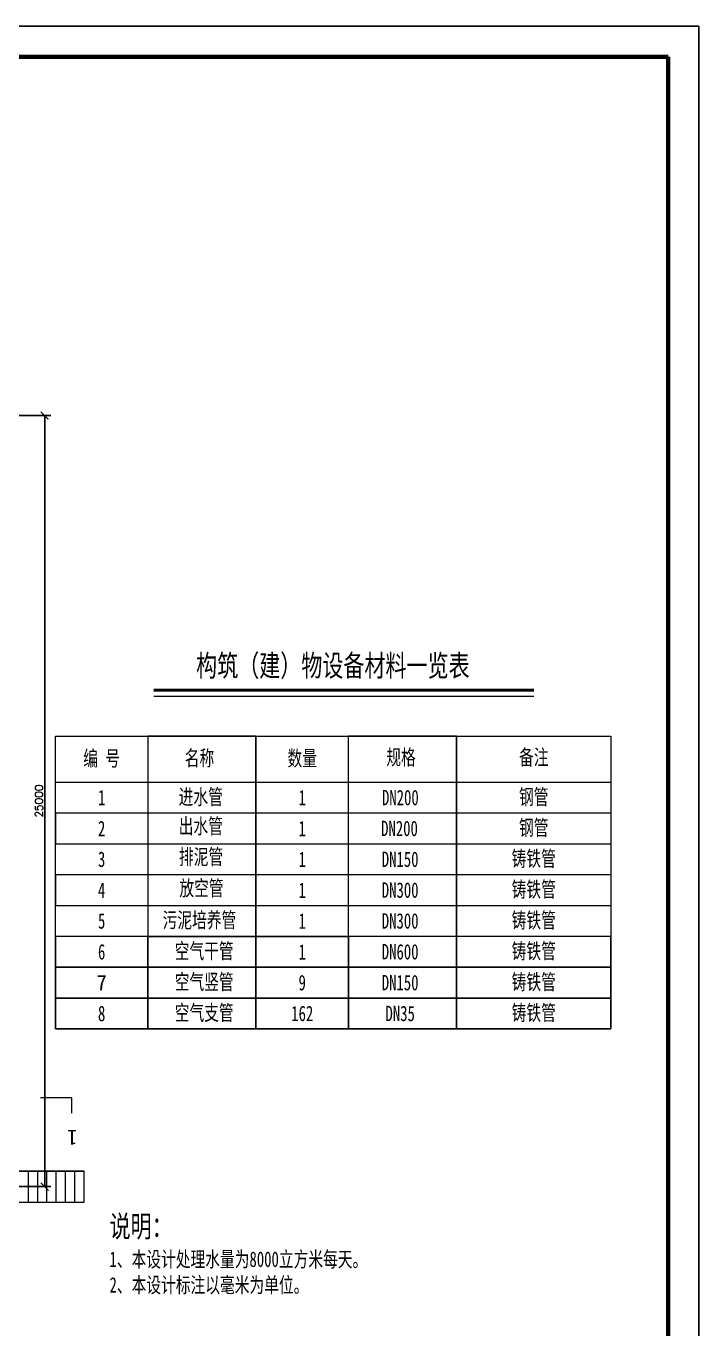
# Model space of a CAD drawing. Header units: millimetres. Extents: x 279 to 2876, y -494 to 1800.
# Drawn here: x 1257.4 to 1475.4, y 794 to 1216.5 of the extents above; entities that cross this region are included whole.
import ezdxf

# ---------------------------------------------------------------- set-up
doc = ezdxf.new("R2010")
doc.units = ezdxf.units.MM
doc.layers.add('图层3', color=2, linetype='Continuous')
doc.styles.get("Standard").update_dxf_attribs({"font": 'txt', "bigfont": 'gbcbig.shx'})
doc.dimstyles.new('副本 ISO-25', dxfattribs={"dimtxt": 2.5, "dimasz": 2.5, "dimexe": 2, "dimexo": 2, "dimtad": 1, "dimlfac": 100, "dimtxsty": 'Standard', "dimblk": 'ARCHTICK', "dimcen": 2.5, "dimadec": 0, "dimazin": 0, "dimtfac": 1, "dimtmove": 0, "dimatfit": 3, "dimfxl": 1, "dimarcsym": 0})

# ---------------------------------------------------------------- blocks, each defined once
blk = doc.blocks.new('_ArchTick')
at = {"color": 0, "linetype": 'ByBlock', "const_width": 0.15}
blk.add_lwpolyline([(-0.5, -0.5), (0.5, 0.5)], dxfattribs=at)
blk = doc.blocks.new('*D27')
at = {"layer": '图层3', "color": 0, "lineweight": -2, "transparency": 16777216}
for p, q in [((1243.14, 1090.17), (1265.41, 1090.17)), ((1263.41, 1090.17), (1263.41, 840.17)), ((1243.14, 840.17), (1265.41, 840.17))]:
    blk.add_line(p, q, dxfattribs=at)
at = {"layer": '图层3', "color": 0, "lineweight": -2, "transparency": 16777216, "xscale": 2.5, "yscale": 2.5, "zscale": 2.5}
for p, rotation in [((1263.41, 1090.17), 90), ((1263.41, 840.17), 270)]:
    blk.add_blockref('_ArchTick', p, dxfattribs=dict(at, rotation=rotation))
at = {"layer": '图层3', "color": 0, "transparency": 16777216, "insert": (1261.54, 965.17), "char_height": 2.5, "attachment_point": 5, "rotation": 90}
blk.add_mtext('25000', dxfattribs=at)

msp = doc.modelspace()

# ---------------------------------------------------------------- linework, layer by layer
at = {"lineweight": 25}
for p, q in [((1475.37698, 1216.46328), (634.37698, 1216.46328)), ((1475.37698, 622.46328), (1475.37698, 1216.46328))]:
    msp.add_line(p, q, dxfattribs=at)
at = {"lineweight": 100}
for p in [(659.37698, 1206.46328), (1465.37698, 632.46328)]:
    msp.add_line(p, (1465.37698, 1206.46328), dxfattribs=at)
at = {"lineweight": 50}
msp.add_line((1298.77378, 1001.14719), (1421.85708, 1001.14719), dxfattribs=at)
at = {"lineweight": 0}
for p, q in [((1298.77378, 1001.14719), (1298.77378, 1001.14719)), ((1298.77378, 999.14719), (1421.85708, 999.14719)), ((1266.85708, 986.27171), (1331.85708, 986.27171)), ((1266.85708, 921.27171), (1266.85708, 986.27171)), ((1296.85708, 986.27171), (1296.85708, 921.27171)), ((1331.85708, 921.27171), (1331.85708, 986.27171)), ((1331.85708, 986.27171), (1361.85708, 986.27171)), ((1331.85708, 986.27171), (1396.85708, 986.27171)), ((1361.85708, 921.27171), (1361.85708, 986.27171)), ((1361.85708, 986.27171), (1396.85708, 986.27171)), ((1396.85708, 986.27171), (1396.85708, 921.27171)), ((1396.85708, 986.27171), (1416.85708, 986.27171)), ((1416.85708, 986.27171), (1446.85708, 986.27171)), ((1446.85708, 986.27171), (1446.85708, 921.27171)), ((1266.85708, 971.27171), (1331.85708, 971.27171)), ((1331.85708, 971.27171), (1396.85708, 971.27171)), ((1396.85708, 971.27171), (1446.85708, 971.27171)), ((1266.85708, 961.27171), (1266.85708, 951.27171)), ((1331.85708, 961.27171), (1266.85708, 961.27171)), ((1396.85708, 961.27171), (1331.85708, 961.27171)), ((1446.85708, 961.27171), (1396.85708, 961.27171)), ((1266.85708, 951.27171), (1331.85708, 951.27171)), ((1331.85708, 951.27171), (1396.85708, 951.27171)), ((1396.85708, 951.27171), (1446.85708, 951.27171)), ((1446.85708, 951.27171), (1446.85708, 941.27171)), ((1266.85708, 941.27171), (1266.85708, 931.27171)), ((1331.85708, 941.27171), (1266.85708, 941.27171)), ((1396.85708, 941.27171), (1331.85708, 941.27171)), ((1446.85708, 941.27171), (1396.85708, 941.27171)), ((1266.85708, 931.27171), (1331.85708, 931.27171)), ((1331.85708, 931.27171), (1396.85708, 931.27171)), ((1396.85708, 931.27171), (1446.85708, 931.27171)), ((1331.85708, 921.27171), (1266.85708, 921.27171)), ((1296.85708, 921.27171), (1331.85708, 921.27171)), ((1331.85708, 921.27171), (1361.85708, 921.27171)), ((1396.85708, 921.27171), (1331.85708, 921.27171)), ((1446.85708, 921.27171), (1396.85708, 921.27171)), ((1272.05245, 868.93092), (1262.05245, 868.93092)), ((1272.05245, 868.93092), (1272.05245, 863.93092)), ((1258.14472, 835.16504), (1258.14472, 845.16504)), ((1261.14472, 835.16504), (1261.14472, 845.16504)), ((1264.14472, 835.16504), (1264.14472, 845.16504)), ((1267.14472, 835.16504), (1267.14472, 845.16504)), ((1270.14472, 835.16504), (1270.14472, 845.16504)), ((1273.14472, 835.16504), (1273.14472, 845.16504)), ((1276.14472, 835.16504), (1276.14472, 845.16504)), ((1246.14472, 835.16504), (1276.14472, 835.16504))]:
    msp.add_line(p, q, dxfattribs=at)
for p, q in [((1296.85708, 986.27171), (1326.85708, 986.27171)), ((1296.85708, 986.27171), (1331.85708, 986.27171)), ((1296.85708, 986.27171), (1331.85708, 986.27171)), ((1331.85708, 986.27171), (1331.85708, 921.27171)), ((1361.85708, 986.27171), (1396.85708, 986.27171)), ((1396.85708, 986.27171), (1396.85708, 921.27171)), ((1266.85708, 921.27171), (1266.85708, 911.27171)), ((1296.85708, 921.27171), (1296.85708, 911.27171)), ((1331.85708, 921.27171), (1331.85708, 911.27171)), ((1361.85708, 921.27171), (1361.85708, 911.27171)), ((1396.85708, 921.27171), (1396.85708, 911.27171)), ((1446.85708, 921.27171), (1446.85708, 911.27171)), ((1266.85708, 911.27171), (1446.85708, 911.27171)), ((1266.85708, 911.27171), (1266.85708, 901.27171)), ((1296.85708, 911.27171), (1296.85708, 901.27171)), ((1331.85708, 911.27171), (1331.85708, 901.27171)), ((1361.85708, 911.27171), (1361.85708, 901.27171)), ((1396.85708, 911.27171), (1396.85708, 901.27171)), ((1446.85708, 911.27171), (1446.85708, 901.27171)), ((1266.85708, 901.27171), (1446.85708, 901.27171)), ((1266.85708, 901.27171), (1266.85708, 891.27171)), ((1296.85708, 901.27171), (1296.85708, 891.27171)), ((1331.85708, 901.27171), (1331.85708, 891.27171)), ((1361.85708, 901.27171), (1361.85708, 891.27171)), ((1396.85708, 901.27171), (1396.85708, 891.27171)), ((1446.85708, 901.27171), (1446.85708, 891.27171)), ((1266.85708, 891.27171), (1446.85708, 891.27171))]:
    msp.add_line(p, q)
for p in [(1258.14472, 835.16504), (1261.14472, 835.16504), (1264.14472, 835.16504), (1267.14472, 835.16504), (1270.14472, 835.16504), (1273.14472, 835.16504)]:
    msp.add_point(p, dxfattribs=at)
at = {"layer": '图层3'}
msp.add_line((1276.14472, 845.16504), (1246.14472, 845.16504), dxfattribs=at)

# ---------------------------------------------------------------- texts
at = {"lineweight": 0}
for s, insert, char_height, width, attachment_point in [('{\\fFangSong|b0|i0|c134|p49;\\W0.714;构筑（建）物设备材料一览表}', (1356.77835, 1008.64719), 7, 181.2943444, 5), ('{\\fFangSong|b0|i0|c134|p49;\\W0.7;编 号}', (1281.85708, 978.77171), 5, 30, 5), ('{\\fFangSong|b0|i0|c134|p49;\\W0.7;名称}', (1313.55226, 978.8395), 5, 50, 5), ('{\\fFangSong|b0|i0|c134|p49;\\W0.7;数量}', (1346.85708, 978.77171), 5, 30, 5), ('{\\fFangSong|b0|i0|c134|p49;\\W0.7;规格}', (1378.85212, 979.12304), 5, 50, 5), ('{\\fFangSong|b0|i0|c134|p49;\\W0.7;备注}', (1421.85708, 979.12304), 5, 50, 5), ('{\\fFangSong|b0|i0|c134|p49;\\W0.7;1}', (1281.85708, 966.27171), 5, 30, 5), ('{\\fFangSong|b0|i0|c134|p49;\\W0.7;进水管}', (1313.98523, 966.27171), 5, 50, 5), ('{\\fFangSong|b0|i0|c134|p49;\\W0.7;1}', (1346.85708, 966.27171), 5, 30, 5), ('{\\fFangSong|b0|i0|c134|p49;\\W0.7;DN200}', (1378.64246, 966.27171), 5, 50, 5), ('{\\fFangSong|b0|i0|c134|p49;\\W0.7;钢管}', (1421.85708, 966.27171), 5, 50, 5), ('{\\fFangSong|b0|i0|c134|p49;\\W0.7;出水管}', (1313.98523, 956.78274), 5, 50, 5), ('{\\fFangSong|b0|i0|c134|p49;\\W0.7;钢管}', (1421.85708, 956.27171), 5, 50, 5), ('{\\fFangSong|b0|i0|c134|p49;\\W0.7;2}', (1281.85708, 956.27171), 5, 30, 5), ('{\\fFangSong|b0|i0|c134|p49;\\W0.7;1}', (1346.85708, 956.27171), 5, 30, 5), ('{\\fFangSong|b0|i0|c134|p49;\\W0.7;DN200}', (1378.36573, 956.27171), 5, 50, 5), ('{\\fFangSong|b0|i0|c134|p49;\\W0.7;3}', (1281.85708, 946.27171), 5, 30, 5), ('{\\fFangSong|b0|i0|c134|p49;\\W0.7;排泥管}', (1314.07209, 946.83558), 5, 34.4300189, 5), ('{\\fFangSong|b0|i0|c134|p49;\\W0.7;1}', (1346.85708, 946.27171), 5, 30, 5), ('{\\fFangSong|b0|i0|c134|p49;\\W0.7;DN150}', (1378.58122, 946.27171), 5, 50, 5), ('{\\fFangSong|b0|i0|c134|p49;\\W0.7;铸铁管}', (1421.85708, 946.27171), 5, 50, 5), ('{\\fFangSong|b0|i0|c134|p49;\\W0.7;4}', (1281.85708, 936.27171), 5, 30, 5), ('{\\fFangSong|b0|i0|c134|p49;\\W0.7;放空管}', (1314.20171, 936.67217), 5, 50, 5), ('{\\fFangSong|b0|i0|c134|p49;\\W0.7;1}', (1346.85708, 936.27171), 5, 30, 5), ('{\\fFangSong|b0|i0|c134|p49;\\W0.7;DN300}', (1378.58122, 936.27171), 5, 50, 5), ('{\\fFangSong|b0|i0|c134|p49;\\W0.7;铸铁管}', (1421.85708, 936.27171), 5, 50, 5), ('{\\fFangSong|b0|i0|c134|p49;\\W0.7;污泥培养管}', (1313.55226, 926.29252), 5, 50, 5), ('{\\fFangSong|b0|i0|c134|p49;\\W0.7;铸铁管}', (1421.85708, 926.27171), 5, 50, 5), ('{\\fFangSong|b0|i0|c134|p49;\\W0.7;5}', (1281.85708, 926.27171), 5, 30, 5), ('{\\fFangSong|b0|i0|c134|p49;\\W0.7;1}', (1346.85708, 926.27171), 5, 30, 5), ('{\\fFangSong|b0|i0|c134|p49;\\W0.7;DN300}', (1378.58122, 926.27171), 5, 50, 5), ('{\\fFangSong|b0|i0|c134|p49;\\W0.7;6}', (1281.85708, 916.27171), 5, 30, 5), ('{\\fFangSong|b0|i0|c134|p49;\\W0.7;空气干管}', (1315.08757, 916.29252), 5, 50, 5), ('{\\fFangSong|b0|i0|c134|p49;\\W0.7;1}', (1346.85708, 916.27171), 5, 30, 5), ('{\\fFangSong|b0|i0|c134|p49;\\W0.7;DN600}', (1378.58122, 916.27171), 5, 50, 5), ('{\\fFangSong|b0|i0|c134|p49;\\W0.7;铸铁管}', (1421.85708, 916.27171), 5, 50, 5), ('{\\fFangSong|b0|i0|c134|p49;7}', (1281.85708, 906.27171), 5, 30, 5), ('{\\fFangSong|b0|i0|c134|p49;\\W0.7;空气竖管}', (1315.08757, 906.29252), 5, 50, 5), ('{\\fFangSong|b0|i0|c134|p49;\\W0.7;9}', (1346.85708, 906.27171), 5, 30, 5), ('{\\fFangSong|b0|i0|c134|p49;\\W0.7;DN150}', (1378.58122, 906.27171), 5, 50, 5), ('{\\fFangSong|b0|i0|c134|p49;\\W0.7;铸铁管}', (1421.85708, 906.27171), 5, 50, 5), ('{\\fFangSong|b0|i0|c134|p49;\\W0.7;空气支管}', (1315.08757, 896.29252), 5, 50, 5), ('{\\fFangSong|b0|i0|c134|p49;\\W0.7;8}', (1281.85708, 896.27171), 5, 30, 5), ('{\\fFangSong|b0|i0|c134|p49;\\W0.7;162}', (1346.85708, 896.27171), 5, 30, 5), ('{\\fFangSong|b0|i0|c134|p49;\\W0.7;DN35}', (1378.58122, 896.27171), 5, 50, 5), ('{\\fFangSong|b0|i0|c134|p49;\\W0.7;铸铁管}', (1421.85708, 896.27171), 5, 50, 5), ('{\\fFangSong|b0|i0|c134|p49;\\H1.4x;\\W0.714;说明：\\H0.7143x;\\W1;\\P\\W0.7;1、本设计处理水量为8000立方米每天。\\P2、本设计标注以毫米为单位。}', (1284.40453, 830.79478), 5, 180, 1)]:
    msp.add_mtext(s, dxfattribs=dict(at, insert=insert, char_height=char_height, width=width, attachment_point=attachment_point))
at = {"lineweight": 0, "insert": (1270.63155, 858.57113), "char_height": 5, "width": 17.8180302, "attachment_point": 9, "rotation": 180}
msp.add_mtext('{\\f@FangSong|b0|i0|c134|p49;1}', dxfattribs=at)

# ---------------------------------------------------------------- dimensions: what is measured, and where the dimension line sits
at = {"layer": '图层3'}
dim = msp.add_linear_dim(base=(1263.41435, 840.16504), p1=(1241.14472, 1090.16504), p2=(1241.14472, 840.16504), angle=90, dimstyle='副本 ISO-25', dxfattribs=at)
dim.commit()
dim.dimension.update_dxf_attribs({"geometry": '*D27', "text_midpoint": (1261.53935, 965.16504)})

doc.saveas('drawing.dxf')
